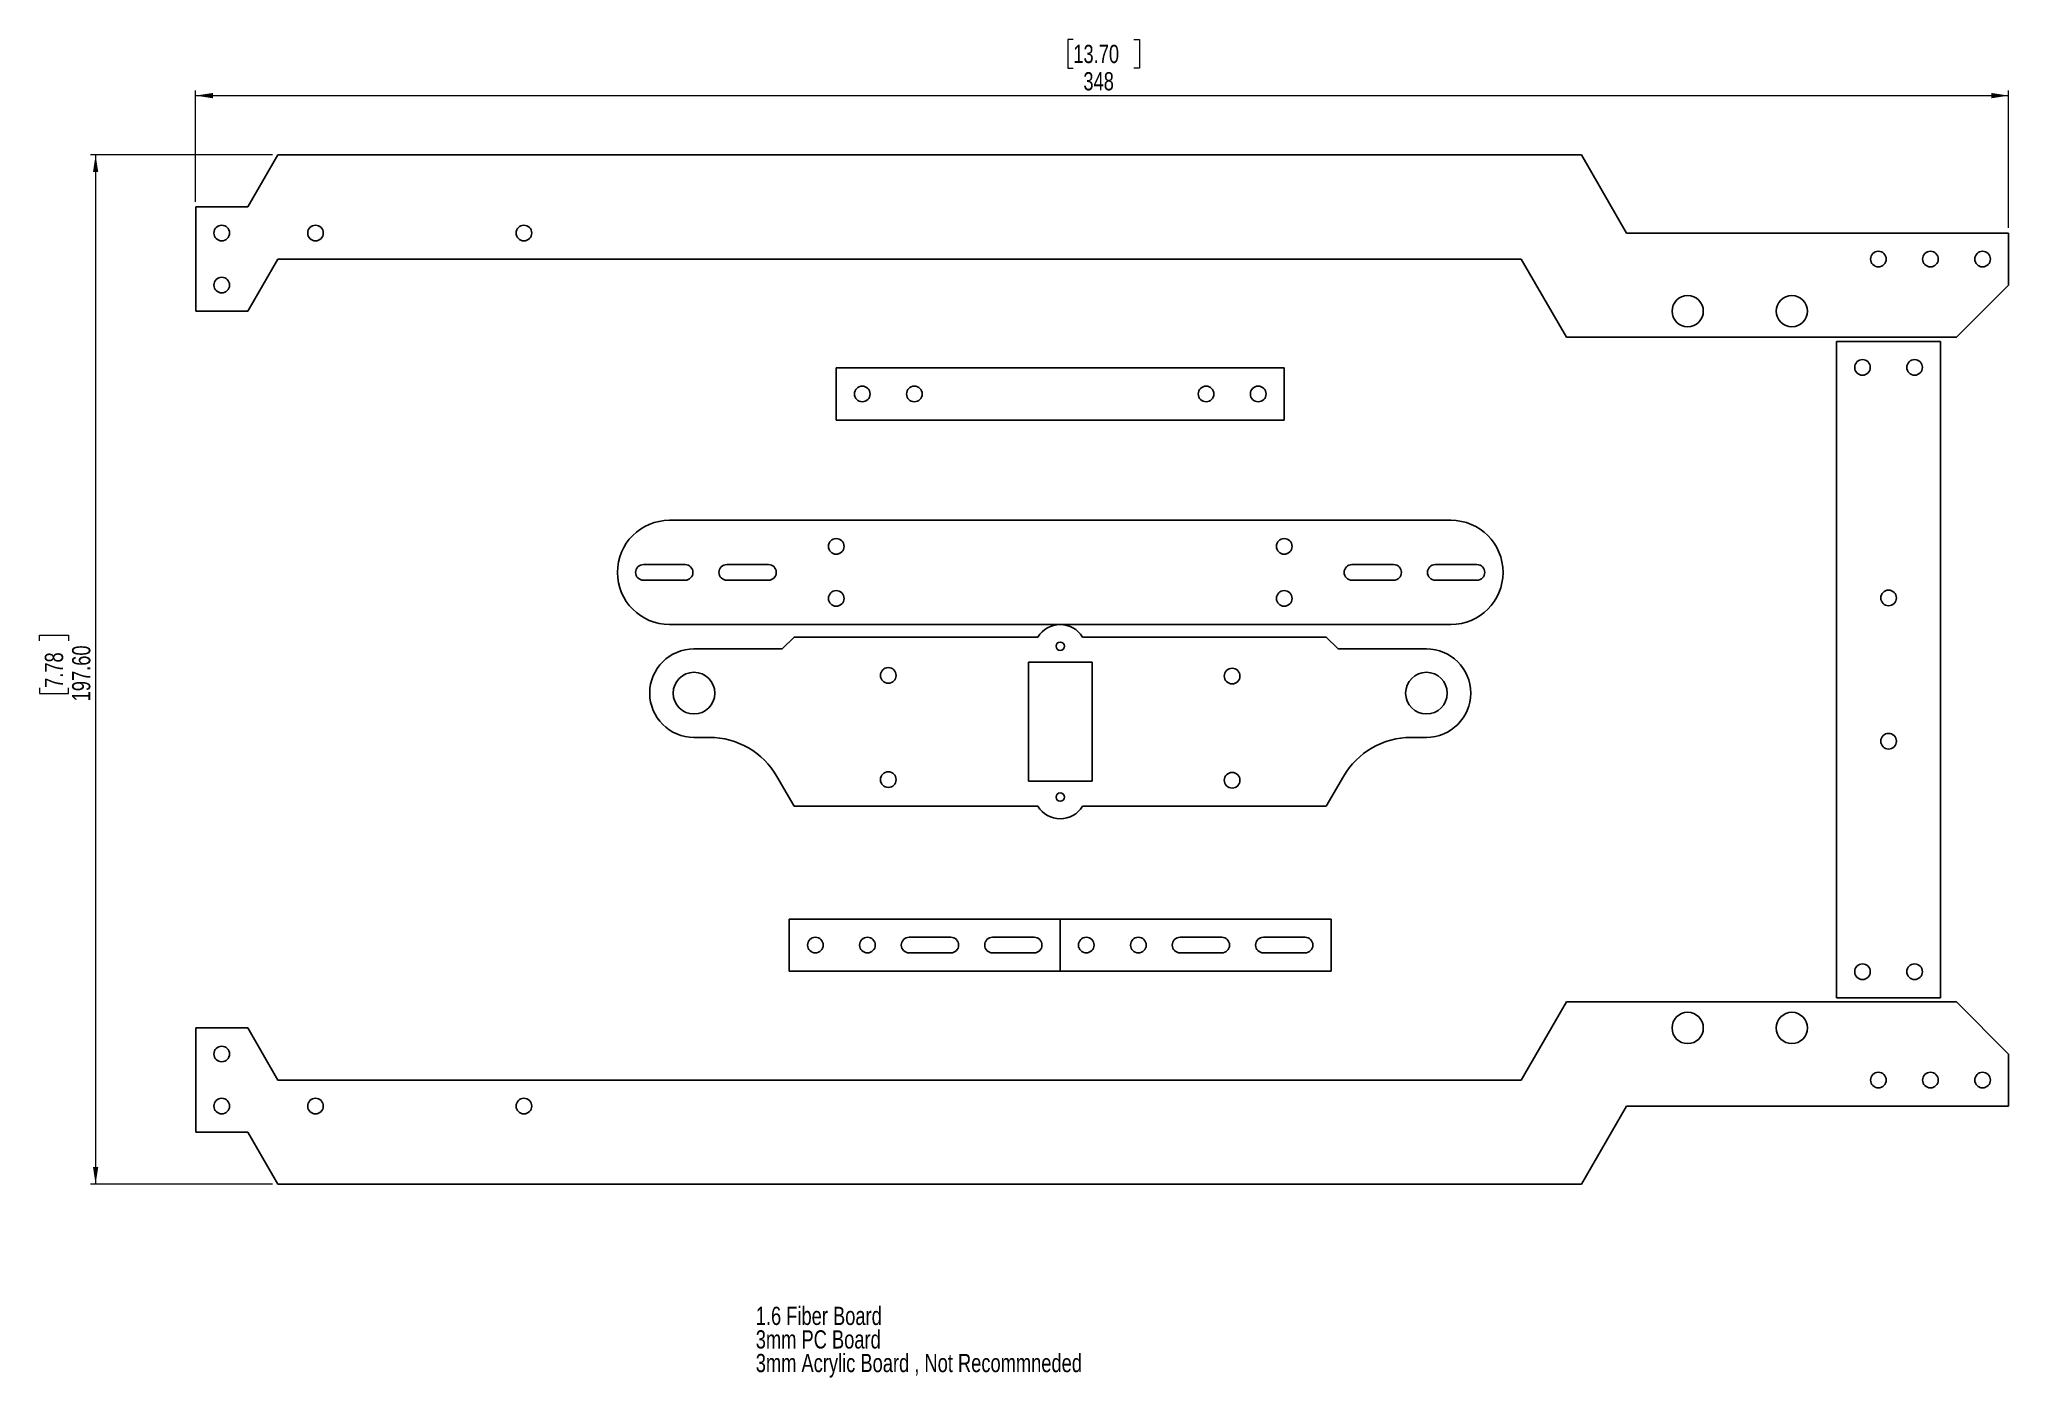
# Model space of a CAD drawing. Header units: millimetres. Extents: x 15 to 393, y 17 to 274.
import ezdxf

# ---------------------------------------------------------------- set-up
doc = ezdxf.new("R2010")
doc.units = ezdxf.units.MM
doc.styles.add('SLDTEXTSTYLE0', font='TXT', dxfattribs={"width": 0.75})
doc.dimstyles.new('SLDDIMSTYLE0', dxfattribs={"dimtxt": 3.5, "dimasz": 3.302, "dimexe": 0, "dimexo": 0.0625, "dimgap": 0.875, "dimtad": 1, "dimrnd": 1e-09, "dimzin": 12, "dimdsep": 46, "dimtxsty": 'SLDTEXTSTYLE0', "dimsah": 1, "dimcen": 0.09, "dimadec": 0, "dimazin": 3, "dimtfac": 1, "dimtofl": 0, "dimtmove": 0, "dimatfit": 3, "dimfxl": 1, "dimfrac": 2, "dimtolj": 1, "dimtzin": 12, "dimarcsym": 0})
doc.dimstyles.new('SLDDIMSTYLE1', dxfattribs={"dimtxt": 3.5, "dimasz": 3.302, "dimexe": 0, "dimexo": 0.0625, "dimgap": 0.875, "dimtad": 1, "dimrnd": 1e-09, "dimzin": 4, "dimdsep": 46, "dimtxsty": 'SLDTEXTSTYLE0', "dimsah": 1, "dimcen": 0.09, "dimadec": 0, "dimazin": 1, "dimtfac": 1, "dimtofl": 0, "dimtmove": 0, "dimatfit": 3, "dimfxl": 1, "dimfrac": 2, "dimtolj": 1, "dimtzin": 12, "dimarcsym": 0})

# ---------------------------------------------------------------- blocks, each defined once
blk = doc.blocks.new('_D')
at = {"color": 7, "linetype": 'Continuous', "lineweight": 18}
for p, q in [((213.34, 273.62), (212.27, 273.62)), ((212.27, 273.62), (212.27, 268.06)), ((224.97, 273.62), (226.04, 273.62)), ((226.04, 273.62), (226.04, 268.06)), ((212.27, 268.06), (213.34, 268.06)), ((226.04, 268.06), (224.97, 268.06)), ((44.87, 242.44), (44.87, 263.82)), ((44.87, 262.82), (392.87, 262.82)), ((392.87, 237.44), (392.87, 263.82))]:
    blk.add_line(p, q, dxfattribs=at)
for points in [[(44.87, 262.82), (48.18, 262.31), (48.18, 263.33)], [(392.87, 262.82), (389.57, 263.33), (389.57, 262.31)]]:
    blk.add_solid(points, dxfattribs=at)
at = {"color": 7, "linetype": 'Continuous', "lineweight": 18, "char_height": 3.5, "attachment_point": 1, "style": 'SLDTEXTSTYLE0'}
for s, insert in [('13.70', (213.34, 272.57)), ('348', (215.27, 267.33))]:
    blk.add_mtext(s, dxfattribs=dict(at, insert=insert))
blk = doc.blocks.new('_D_1')
at = {"color": 7, "linetype": 'Continuous', "lineweight": 18}
for p, q in [((59.65, 251.44), (24.66, 251.44)), ((25.66, 251.44), (25.66, 53.84)), ((14.87, 158.18), (14.87, 159.24)), ((14.87, 159.24), (20.43, 159.24)), ((20.43, 159.24), (20.43, 158.18)), ((14.87, 149.12), (14.87, 148.06)), ((14.87, 148.06), (20.43, 148.06)), ((20.43, 148.06), (20.43, 149.12)), ((59.65, 53.84), (24.66, 53.84))]:
    blk.add_line(p, q, dxfattribs=at)
for points in [[(25.66, 251.44), (25.16, 248.14), (26.17, 248.14)], [(25.66, 53.84), (26.17, 57.15), (25.16, 57.15)]]:
    blk.add_solid(points, dxfattribs=at)
at = {"color": 7, "linetype": 'Continuous', "lineweight": 18, "char_height": 3.5, "attachment_point": 1, "rotation": 90, "style": 'SLDTEXTSTYLE0'}
for s, insert in [('7.78', (15.92, 149.12)), ('197.60', (21.15, 146.54))]:
    blk.add_mtext(s, dxfattribs=dict(at, insert=insert))
blk = doc.blocks.new('SW_NOTE_1')
at = {"color": 0, "linetype": 'Continuous', "lineweight": 0, "char_height": 3.5, "attachment_point": 1, "style": 'SLDTEXTSTYLE0'}
for s, insert in [('1.6 Fiber Board', (0, 4.51)), ('3mm PC Board', (0, -0.01)), ('3mm Acrylic Board , Not Recommneded', (0, -4.54))]:
    blk.add_mtext(s, dxfattribs=dict(at, insert=insert))

msp = doc.modelspace()

# ---------------------------------------------------------------- linework, layer by layer
at = {"color": 7, "linetype": 'Continuous', "lineweight": 25}
for p, q in [((54.873, 241.444), (60.647, 251.444)), ((310.873, 251.444), (60.647, 251.444)), ((319.533, 236.444), (310.873, 251.444)), ((44.873, 241.444), (44.873, 221.444)), ((44.873, 241.444), (54.873, 241.444)), ((392.873, 236.444), (319.533, 236.444)), ((392.873, 226.444), (392.873, 236.444)), ((60.647, 231.444), (54.873, 221.444)), ((60.647, 231.444), (299.326, 231.444)), ((299.326, 231.444), (307.986, 216.444)), ((382.873, 216.444), (392.873, 226.444)), ((54.873, 221.444), (44.873, 221.444)), ((307.986, 216.444), (382.873, 216.444)), ((359.826, 89.644), (359.826, 215.644)), ((359.826, 215.644), (379.826, 215.644)), ((379.826, 215.644), (379.826, 89.644)), ((253.826, 210.544), (167.826, 210.544)), ((167.826, 210.544), (167.826, 200.544)), ((253.826, 200.544), (253.826, 210.544)), ((167.826, 200.544), (253.826, 200.544)), ((135.826, 181.294), (285.826, 181.294)), ((138.826, 172.794), (130.826, 172.794)), ((154.826, 172.794), (146.826, 172.794)), ((266.826, 172.794), (274.826, 172.794)), ((282.826, 172.794), (290.826, 172.794)), ((130.826, 169.794), (138.826, 169.794)), ((146.826, 169.794), (154.826, 169.794)), ((274.826, 169.794), (266.826, 169.794)), ((290.826, 169.794), (282.826, 169.794)), ((285.826, 161.294), (135.826, 161.294)), ((159.759, 158.894), (157.479, 156.614)), ((206.555, 158.894), (159.759, 158.894)), ((261.893, 158.894), (215.097, 158.894)), ((264.173, 156.614), (261.893, 158.894)), ((157.479, 156.614), (140.526, 156.614)), ((281.126, 156.614), (264.173, 156.614)), ((216.926, 154.094), (204.726, 154.094)), ((204.726, 154.094), (204.726, 131.194)), ((216.926, 131.194), (216.926, 154.094)), ((140.526, 139.614), (143.466, 139.614)), ((278.186, 139.614), (281.126, 139.614)), ((156.457, 132.114), (159.759, 126.394)), ((204.726, 131.194), (216.926, 131.194)), ((261.893, 126.394), (265.196, 132.114)), ((159.759, 126.394), (206.555, 126.394)), ((215.097, 126.394), (261.893, 126.394)), ((158.826, 104.744), (158.826, 94.744)), ((210.826, 104.744), (158.826, 104.744)), ((210.826, 94.744), (210.826, 104.744)), ((262.826, 104.744), (210.826, 104.744)), ((262.826, 94.744), (262.826, 104.744)), ((189.826, 101.244), (181.826, 101.244)), ((205.826, 101.244), (197.826, 101.244)), ((241.826, 101.244), (233.826, 101.244)), ((257.826, 101.244), (249.826, 101.244)), ((158.826, 94.744), (210.826, 94.744)), ((181.826, 98.244), (189.826, 98.244)), ((197.826, 98.244), (205.826, 98.244)), ((210.826, 94.744), (262.826, 94.744)), ((233.826, 98.244), (241.826, 98.244)), ((249.826, 98.244), (257.826, 98.244)), ((299.326, 73.844), (307.986, 88.844)), ((307.986, 88.844), (382.873, 88.844)), ((379.826, 89.644), (359.826, 89.644)), ((392.873, 78.844), (382.873, 88.844)), ((44.873, 63.844), (44.873, 83.844)), ((54.873, 83.844), (44.873, 83.844)), ((60.647, 73.844), (54.873, 83.844)), ((392.873, 78.844), (392.873, 68.844)), ((60.647, 73.844), (299.326, 73.844)), ((319.533, 68.844), (310.873, 53.844)), ((392.873, 68.844), (319.533, 68.844)), ((44.873, 63.844), (54.873, 63.844)), ((54.873, 63.844), (60.647, 53.844)), ((310.873, 53.844), (60.647, 53.844))]:
    msp.add_line(p, q, dxfattribs=at)
for centre, radius in [((49.873, 236.444), 1.5), ((67.873, 236.444), 1.5), ((107.873, 236.444), 1.5), ((367.873, 231.444), 1.5), ((377.873, 231.444), 1.5), ((387.873, 231.444), 1.5), ((49.873, 226.444), 1.5), ((331.273, 221.444), 3), ((351.273, 221.444), 3), ((364.826, 210.644), 1.5), ((374.826, 210.644), 1.5), ((172.826, 205.544), 1.5), ((182.826, 205.544), 1.5), ((238.826, 205.544), 1.5), ((248.826, 205.544), 1.5), ((167.826, 176.294), 1.5), ((253.826, 176.294), 1.5), ((167.826, 166.294), 1.5), ((253.826, 166.294), 1.5), ((369.826, 166.394), 1.5), ((210.826, 157.119), 0.8), ((140.526, 148.114), 4), ((177.826, 151.514), 1.5), ((243.826, 151.394), 1.5), ((281.126, 148.114), 4), ((369.826, 138.894), 1.5), ((177.826, 131.514), 1.5), ((243.826, 131.394), 1.5), ((210.826, 128.169), 0.8), ((163.826, 99.744), 1.5), ((173.826, 99.744), 1.5), ((215.826, 99.744), 1.5), ((225.826, 99.744), 1.5), ((364.826, 94.644), 1.5), ((374.826, 94.644), 1.5), ((331.273, 83.844), 3), ((351.273, 83.844), 3), ((49.873, 78.844), 1.5), ((367.873, 73.844), 1.5), ((377.873, 73.844), 1.5), ((387.873, 73.844), 1.5), ((49.873, 68.844), 1.5), ((67.873, 68.844), 1.5), ((107.873, 68.844), 1.5)]:
    msp.add_circle(centre, radius, dxfattribs=at)
for centre, radius, start, end in [((135.826, 171.294), 10, 90, 180), ((285.826, 171.294), 10, 0, 90), ((135.826, 171.294), 10, 180, 270), ((130.826, 171.294), 1.5, 90, 270), ((138.826, 171.294), 1.5, 270, 90), ((146.826, 171.294), 1.5, 90, 270), ((154.826, 171.294), 1.5, 270, 90), ((266.826, 171.294), 1.5, 90, 270), ((274.826, 171.294), 1.5, 270, 90), ((282.826, 171.294), 1.5, 90, 270), ((285.826, 171.294), 10, 270, 0), ((290.826, 171.294), 1.5, 270, 90), ((210.826, 156.294), 5, 31.33225, 148.66775), ((140.526, 148.114), 8.5, 90, 270), ((281.126, 148.114), 8.5, 270, 90), ((143.466, 124.614), 15, 30, 90), ((278.186, 124.614), 15, 90, 150), ((210.826, 128.994), 5, 211.33225, 328.66775), ((181.826, 99.744), 1.5, 90, 270), ((189.826, 99.744), 1.5, 270, 90), ((197.826, 99.744), 1.5, 90, 270), ((205.826, 99.744), 1.5, 270, 90), ((233.826, 99.744), 1.5, 90, 270), ((241.826, 99.744), 1.5, 270, 90), ((249.826, 99.744), 1.5, 90, 270), ((257.826, 99.744), 1.5, 270, 90)]:
    msp.add_arc(centre, radius, start, end, dxfattribs=at)

# ---------------------------------------------------------------- block references
at = {"color": 7, "linetype": 'Continuous', "lineweight": 0}
msp.add_blockref('SW_NOTE_1', (152.383, 25.818), dxfattribs=at)

# ---------------------------------------------------------------- dimensions: what is measured, and where the dimension line sits
at = {"color": 7, "linetype": 'Continuous', "lineweight": 18}
dim = msp.add_linear_dim(base=(392.873, 262.823), p1=(44.873, 241.444), p2=(392.873, 236.444), dimstyle='SLDDIMSTYLE0', dxfattribs=at)
dim.commit()
dim.dimension.update_dxf_attribs({"geometry": '_D', "text_midpoint": (219.154, 262.823), "dimtype": 160})
dim = msp.add_linear_dim(base=(25.665, 53.844), p1=(60.647, 251.444), p2=(60.647, 53.844), angle=90, dimstyle='SLDDIMSTYLE1', dxfattribs=at)
dim.commit()
dim.dimension.update_dxf_attribs({"geometry": '_D_1', "text_midpoint": (25.665, 153.65), "dimtype": 160})

doc.saveas('drawing.dxf')
